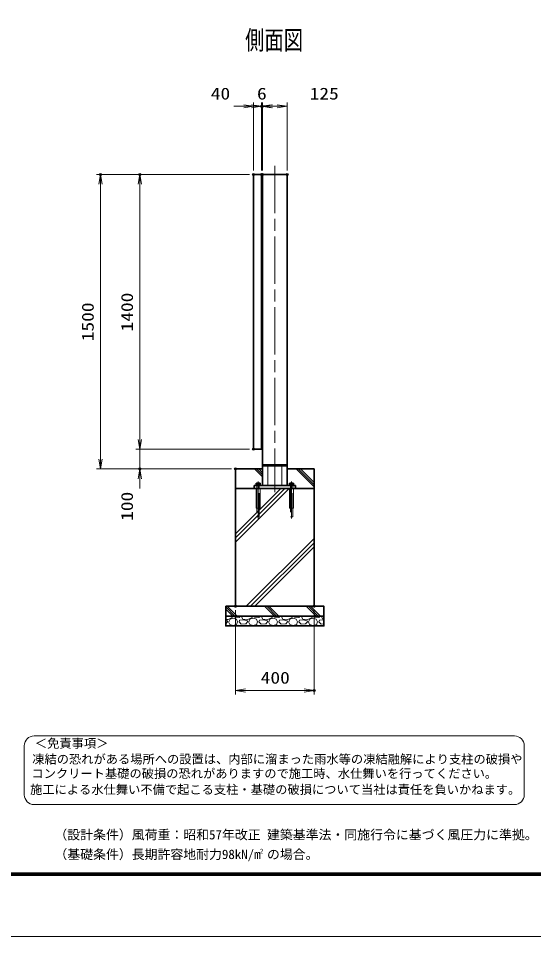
# Model space of a CAD drawing. Units: millimetres at full size. Extents: x -5940 to 5940, y -4200 to 4200.
# Drawn here: x 353 to 2976, y -4200 to 478 of the extents above; entities that cross this region are included whole.
import ezdxf
from ezdxf.enums import TextEntityAlignment as Align

# ---------------------------------------------------------------- set-up
doc = ezdxf.new("R2010")
doc.units = ezdxf.units.MM
doc.header["$LTSCALE"] = 20
doc.header["$PDMODE"] = 32
doc.header["$PDSIZE"] = 10
doc.linetypes.add('DASHED', pattern=[7.5, 6, -1.5])
doc.linetypes.add('USER1', pattern=[18, 12, -1.5, 3, -1.5])
for name, color, linetype, lineweight in [('0-0_D-TTL', 7, 'Continuous', 18), ('0-1_軸線', 200, 'USER1', 15), ('0-2_隠れ線', 140, 'DASHED', 18), ('0-3_外形線', 7, 'Continuous', 35), ('0-4_寸法線', 4, 'Continuous', 18), ('0-5_0', 7, 'Continuous', 18), ('0-8_細線', 2, 'Continuous', 35), ('1-0_ハッチング', 253, 'Continuous', 13), ('1-1_D-TTL-TXT', 7, 'Continuous', 18)]:
    doc.layers.add(name, color=color, linetype=linetype, lineweight=lineweight)
doc.layers.add('0-6_Defpoints', color=7, linetype='Continuous')
doc.layers.add('0-7_文字', color=254, linetype='Continuous')
doc.styles.add('ＭＳ ゴシック', font='')
doc.styles.get('ＭＳ ゴシック').set_extended_font_data('MS Gothic')

# ---------------------------------------------------------------- blocks, each defined once
blk = doc.blocks.new('PROFSP005ACXU6')
at = {"layer": '0-3_外形線'}
for p, q in [((12, 166), (12, 0)), ((199.9, 103.9), (12, 103.9)), ((12, -166), (12, 0)), ((216, 0), (216, 180)), ((199.9, -103.9), (12, -103.9))]:
    blk.add_line(p, q, dxfattribs=at)
for points in [[(108, 207.8), (12, 207.8), (12, 166), (0, 166), (0, 0)], [(108, -207.8), (12, -207.8), (12, -166), (0, -166), (0, 0)], [(216, 180), (199.9, 207.8), (108, 207.8)], [(216, 0), (216, -180), (199.9, -207.8), (108, -207.8)]]:
    blk.add_lwpolyline(points, dxfattribs=at)
for centre, radius, start, end in [((124, 155.9), 92, 325.61587, 34.38413), ((-127.9, 0), 343.9, 342.41211, 17.58789), ((124, -155.9), 92, 325.61587, 34.38413)]:
    blk.add_arc(centre, radius, start, end, dxfattribs=at)
blk = doc.blocks.new('A$C7A822601')
at = {"layer": '0-5_0', "rotation": 90}
blk.add_blockref('PROFSP005ACXU6', (0, 0), dxfattribs=at)
blk = doc.blocks.new('_Open')
at = {"layer": '0-5_0'}
blk.add_line((-20, 3.333), (0, 0), dxfattribs=at)
blk.add_lwpolyline([(-20, -3.333), (0, 0), (-20, 0)], dxfattribs=at)

msp = doc.modelspace()

# ---------------------------------------------------------------- linework, layer by layer
at = {"layer": '0-0_D-TTL'}
for points in [[(-5940, -4200), (5940, -4200), (5940, 4200), (-5940, 4200)], [(-5558.14, 3889.71), (5558.14, 3889.71), (5558.14, -3888.86), (-5558.14, -3888.86)], [(-5554.61, 3886.18), (5554.61, 3886.18), (5554.61, -3885.32), (-5554.61, -3885.32)], [(-5551.07, 3882.64), (5551.07, 3882.64), (5551.07, -3881.79), (-5551.07, -3881.79)], [(-5547.54, 3879.11), (5547.54, 3879.11), (5547.54, -3878.25), (-5547.54, -3878.25)], [(-5544, 3875.57), (5544, 3875.57), (5544, -3874.71), (-5544, -3874.71)]]:
    msp.add_lwpolyline(points, close=True, dxfattribs=at)
at = {"layer": '0-1_軸線'}
for p, q in [((1658.48, -273.32), (1658.48, -1935.54)), ((1573.48, -1881.69), (1573.48, -2069.57)), ((1743.48, -1881.69), (1743.48, -2069.57))]:
    msp.add_line(p, q, dxfattribs=at)
at = {"layer": '0-2_隠れ線'}
for p, q in [((1623.48, -1901.03), (1623.48, -1801.03)), ((1693.48, -1901.03), (1693.48, -1801.03)), ((1567.48, -1901.03), (1567.48, -1917.03)), ((1567.48, -1917.03), (1567.48, -2061.03)), ((1579.48, -1901.03), (1579.48, -1917.03)), ((1579.48, -2061.03), (1579.48, -1917.03)), ((1733.48, -1917.03), (1733.48, -2017.03)), ((1737.48, -1901.03), (1737.48, -1917.03)), ((1749.48, -1901.03), (1749.48, -1917.03)), ((1749.48, -2061.03), (1749.48, -1917.03)), ((1753.48, -2017.03), (1753.48, -1917.03)), ((1733.48, -2017.03), (1753.48, -2017.03)), ((1567.48, -2061.03), (1579.48, -2061.03))]:
    msp.add_line(p, q, dxfattribs=at)
for points in [[(1563.48, -1917.03), (1563.48, -2017.03), (1583.48, -2017.03), (1583.48, -1917.03)], [(1737.48, -1917.03), (1737.48, -2061.03), (1749.48, -2061.03)]]:
    msp.add_lwpolyline(points, dxfattribs=at)
at = {"layer": '0-3_外形線'}
for p, q in [((1595.98, -317.03), (1595.98, -1901.03)), ((1595.98, -317.03), (1720.98, -317.03)), ((1720.98, -317.03), (1720.98, -1901.03)), ((1720.98, -1796.03), (1595.98, -1796.03)), ((1595.98, -1801.03), (1720.98, -1801.03)), ((1623.48, -1796.03), (1623.48, -1801.03)), ((1693.48, -1796.03), (1693.48, -1801.03)), ((1763.48, -1901.03), (1553.48, -1901.03)), ((1553.48, -1901.03), (1553.48, -1917.03)), ((1553.48, -1917.03), (1763.48, -1917.03)), ((1763.48, -1901.03), (1763.48, -1917.03))]:
    msp.add_line(p, q, dxfattribs=at)
for points in [[(1589.98, -317.03), (1549.98, -317.03), (1549.98, -1717.03), (1589.98, -1717.03)], [(1589.98, -382.03), (1595.98, -382.03), (1595.98, -332.03), (1589.98, -332.03)], [(1589.98, -1702.03), (1595.98, -1702.03), (1595.98, -1652.03), (1589.98, -1652.03)], [(1458.48, -1917.03), (1858.48, -1917.03), (1858.48, -2517.03), (1458.48, -2517.03)], [(1408.48, -2517.03), (1908.48, -2517.03), (1908.48, -2567.03), (1408.48, -2567.03)], [(1908.48, -2567.03), (1408.48, -2567.03), (1408.48, -2617.03), (1908.48, -2617.03)]]:
    msp.add_lwpolyline(points, close=True, dxfattribs=at)
msp.add_lwpolyline([(1595.98, -1817.03), (1458.48, -1817.03), (1458.48, -1917.03), (1858.48, -1917.03), (1858.48, -1817.03), (1720.98, -1817.03)], dxfattribs=at)
at = {"layer": '0-4_寸法線'}
for p, q in [((1549.98, -297.03), (1549.98, 50.3)), ((1589.98, -297.03), (1589.98, 50.3)), ((1589.98, -297.03), (1589.98, 50.3)), ((1595.98, -297.03), (1595.98, 50.3)), ((1595.98, -297.03), (1595.98, 50.3)), ((1720.98, -297.03), (1720.98, 50.3)), ((1499.98, 30.3), (1449.98, 30.3)), ((1539.98, 30.3), (1489.98, 30.3)), ((1545.98, 30.3), (1495.98, 30.3)), ((1549.98, 30.3), (1589.98, 30.3)), ((1595.98, 30.3), (1589.98, 30.3)), ((1720.98, 30.3), (1595.98, 30.3)), ((1639.98, 30.3), (1689.98, 30.3)), ((1645.98, 30.3), (1695.98, 30.3)), ((1529.98, -317.03), (750.76, -317.03)), ((770.76, -1817.03), (770.76, -317.03)), ((1529.98, -317.03), (950.76, -317.03)), ((970.76, -1717.03), (970.76, -317.03)), ((970.76, -1667.03), (970.76, -1617.03)), ((1529.98, -1717.03), (950.76, -1717.03)), ((1529.98, -1717.03), (950.76, -1717.03)), ((970.76, -1717.03), (970.76, -1817.03)), ((1438.48, -1817.03), (750.76, -1817.03)), ((1438.48, -1817.03), (950.76, -1817.03)), ((970.76, -1867.03), (970.76, -1917.03)), ((1458.48, -2537.03), (1458.48, -2965.63)), ((1858.48, -2537.03), (1858.48, -2965.63)), ((1458.48, -2945.63), (1858.48, -2945.63))]:
    msp.add_line(p, q, dxfattribs=at)
at = {"layer": '0-6_Defpoints'}
for p in [(1589.98, 30.3), (1595.98, 30.3), (770.76, -317.03), (970.76, -317.03), (1549.98, -317.03), (1549.98, -317.03), (1589.98, -317.03), (1595.98, -317.03), (1720.98, -317.03), (1549.98, -1717.03), (970.76, -1817.03), (1458.48, -1817.03), (1458.48, -2517.03), (1858.48, -2517.03), (1858.48, -2945.63)]:
    msp.add_point(p, dxfattribs=at)
at = {"layer": '1-0_ハッチング'}
for p, q in [((1595.98, -1858.1), (1554.91, -1817.03)), ((1595.98, -1847.22), (1565.79, -1817.03)), ((1595.98, -1836.35), (1576.66, -1817.03)), ((1858.48, -1908.46), (1767.04, -1817.03)), ((1858.48, -1897.59), (1777.92, -1817.03)), ((1858.48, -1886.71), (1788.79, -1817.03)), ((1464.53, -1917.03), (1458.48, -1910.98)), ((1458.48, -2147.01), (1688.46, -1917.03)), ((1458.48, -2168.76), (1710.21, -1917.03)), ((1458.48, -2190.51), (1731.96, -1917.03)), ((1512.72, -2517.03), (1858.48, -2171.27)), ((1534.47, -2517.03), (1858.48, -2193.02)), ((1556.22, -2517.03), (1858.48, -2214.77)), ((1455.43, -2567.03), (1408.48, -2520.08)), ((1466.3, -2567.03), (1416.3, -2517.03)), ((1656.68, -2567.03), (1606.68, -2517.03)), ((1667.56, -2567.03), (1617.56, -2517.03)), ((1678.43, -2567.03), (1628.43, -2517.03)), ((1868.82, -2567.03), (1818.82, -2517.03)), ((1879.69, -2567.03), (1829.69, -2517.03)), ((1890.57, -2567.03), (1840.57, -2517.03)), ((1444.55, -2567.03), (1408.48, -2530.96)), ((1443.48, -2567.03), (1441.55, -2573.79)), ((1452.34, -2567.03), (1454.76, -2572.78)), ((1454.76, -2572.78), (1476.09, -2573.79)), ((1476.09, -2573.79), (1484.85, -2567.03)), ((1489.3, -2570.74), (1492.65, -2567.03)), ((1496.41, -2582.94), (1489.3, -2570.74)), ((1545.08, -2567.03), (1543.15, -2573.79)), ((1553.94, -2567.03), (1556.36, -2572.78)), ((1556.36, -2572.78), (1577.69, -2573.79)), ((1577.69, -2573.79), (1586.45, -2567.03)), ((1590.9, -2570.74), (1594.25, -2567.03)), ((1598.01, -2582.94), (1590.9, -2570.74)), ((1646.68, -2567.03), (1644.75, -2573.79)), ((1655.54, -2567.03), (1657.96, -2572.78)), ((1657.96, -2572.78), (1679.29, -2573.79)), ((1679.29, -2573.79), (1688.05, -2567.03)), ((1692.5, -2570.74), (1695.85, -2567.03)), ((1699.61, -2582.94), (1692.5, -2570.74)), ((1748.28, -2567.03), (1746.35, -2573.79)), ((1757.14, -2567.03), (1759.56, -2572.78)), ((1759.56, -2572.78), (1780.89, -2573.79)), ((1780.89, -2573.79), (1789.65, -2567.03)), ((1794.1, -2570.74), (1797.45, -2567.03)), ((1801.21, -2582.94), (1794.1, -2570.74)), ((1849.88, -2567.03), (1847.95, -2573.79)), ((1858.74, -2567.03), (1861.16, -2572.78)), ((1861.16, -2572.78), (1882.49, -2573.79)), ((1882.49, -2573.79), (1891.25, -2567.03)), ((1895.7, -2570.74), (1899.05, -2567.03)), ((1902.81, -2582.94), (1895.7, -2570.74)), ((1420.21, -2584.97), (1408.48, -2584.03)), ((1417.17, -2591.06), (1408.48, -2588.89)), ((1409.04, -2606.3), (1408.48, -2606.35)), ((1411.07, -2612.4), (1408.48, -2613.51)), ((1418.18, -2596.14), (1409.04, -2606.3)), ((1423.26, -2616.46), (1411.07, -2612.4)), ((1418.18, -2596.14), (1417.17, -2591.06)), ((1441.55, -2573.79), (1420.21, -2584.97)), ((1422.32, -2617.03), (1423.26, -2616.46)), ((1423.26, -2596.14), (1429.36, -2610.37)), ((1424.28, -2596.14), (1430.37, -2581.92)), ((1429.36, -2610.37), (1446.63, -2615.45)), ((1430.37, -2581.92), (1446.63, -2576.84)), ((1446.63, -2576.84), (1462.89, -2582.94)), ((1446.63, -2615.45), (1463.9, -2610.37)), ((1462.89, -2582.94), (1468.98, -2596.14)), ((1463.9, -2610.37), (1468.98, -2596.14)), ((1471.01, -2612.4), (1465.94, -2617.03)), ((1495.4, -2614.43), (1471.01, -2612.4)), ((1476.09, -2596.14), (1479.14, -2588.02)), ((1487.27, -2608.34), (1476.09, -2596.14)), ((1498.45, -2585.98), (1479.14, -2588.02)), ((1510.64, -2606.3), (1487.27, -2608.34)), ((1496.99, -2617.03), (1495.4, -2614.43)), ((1521.81, -2584.97), (1496.41, -2582.94)), ((1518.77, -2591.06), (1498.45, -2585.98)), ((1512.67, -2612.4), (1505.56, -2615.45)), ((1505.56, -2615.45), (1506.19, -2617.03)), ((1519.78, -2596.14), (1510.64, -2606.3)), ((1524.86, -2616.46), (1512.67, -2612.4)), ((1519.78, -2596.14), (1518.77, -2591.06)), ((1543.15, -2573.79), (1521.81, -2584.97)), ((1523.92, -2617.03), (1524.86, -2616.46)), ((1524.86, -2596.14), (1530.96, -2610.37)), ((1525.88, -2596.14), (1531.97, -2581.92)), ((1530.96, -2610.37), (1548.23, -2615.45)), ((1531.97, -2581.92), (1548.23, -2576.84)), ((1548.23, -2576.84), (1564.49, -2582.94)), ((1548.23, -2615.45), (1565.5, -2610.37)), ((1564.49, -2582.94), (1570.58, -2596.14)), ((1565.5, -2610.37), (1570.58, -2596.14)), ((1572.61, -2612.4), (1567.54, -2617.03)), ((1597, -2614.43), (1572.61, -2612.4)), ((1577.69, -2596.14), (1580.74, -2588.02)), ((1588.87, -2608.34), (1577.69, -2596.14)), ((1600.05, -2585.98), (1580.74, -2588.02)), ((1612.24, -2606.3), (1588.87, -2608.34)), ((1598.59, -2617.03), (1597, -2614.43)), ((1623.41, -2584.97), (1598.01, -2582.94)), ((1620.37, -2591.06), (1600.05, -2585.98)), ((1614.27, -2612.4), (1607.16, -2615.45)), ((1607.16, -2615.45), (1607.79, -2617.03)), ((1621.38, -2596.14), (1612.24, -2606.3)), ((1626.46, -2616.46), (1614.27, -2612.4)), ((1621.38, -2596.14), (1620.37, -2591.06)), ((1644.75, -2573.79), (1623.41, -2584.97)), ((1625.52, -2617.03), (1626.46, -2616.46)), ((1626.46, -2596.14), (1632.56, -2610.37)), ((1627.48, -2596.14), (1633.57, -2581.92)), ((1632.56, -2610.37), (1649.83, -2615.45)), ((1633.57, -2581.92), (1649.83, -2576.84)), ((1649.83, -2576.84), (1666.09, -2582.94)), ((1649.83, -2615.45), (1667.1, -2610.37)), ((1666.09, -2582.94), (1672.18, -2596.14)), ((1667.1, -2610.37), (1672.18, -2596.14)), ((1674.21, -2612.4), (1669.14, -2617.03)), ((1698.6, -2614.43), (1674.21, -2612.4)), ((1679.29, -2596.14), (1682.34, -2588.02)), ((1690.47, -2608.34), (1679.29, -2596.14)), ((1701.65, -2585.98), (1682.34, -2588.02)), ((1713.84, -2606.3), (1690.47, -2608.34)), ((1700.19, -2617.03), (1698.6, -2614.43)), ((1725.01, -2584.97), (1699.61, -2582.94)), ((1721.97, -2591.06), (1701.65, -2585.98)), ((1715.87, -2612.4), (1708.76, -2615.45)), ((1708.76, -2615.45), (1709.39, -2617.03)), ((1722.98, -2596.14), (1713.84, -2606.3)), ((1728.06, -2616.46), (1715.87, -2612.4)), ((1722.98, -2596.14), (1721.97, -2591.06)), ((1746.35, -2573.79), (1725.01, -2584.97)), ((1727.12, -2617.03), (1728.06, -2616.46)), ((1728.06, -2596.14), (1734.16, -2610.37)), ((1729.08, -2596.14), (1735.17, -2581.92)), ((1734.16, -2610.37), (1751.43, -2615.45)), ((1735.17, -2581.92), (1751.43, -2576.84)), ((1751.43, -2576.84), (1767.69, -2582.94)), ((1751.43, -2615.45), (1768.7, -2610.37)), ((1767.69, -2582.94), (1773.78, -2596.14)), ((1768.7, -2610.37), (1773.78, -2596.14)), ((1775.81, -2612.4), (1770.74, -2617.03)), ((1800.2, -2614.43), (1775.81, -2612.4)), ((1780.89, -2596.14), (1783.94, -2588.02)), ((1792.07, -2608.34), (1780.89, -2596.14)), ((1803.25, -2585.98), (1783.94, -2588.02)), ((1815.44, -2606.3), (1792.07, -2608.34)), ((1801.79, -2617.03), (1800.2, -2614.43)), ((1826.61, -2584.97), (1801.21, -2582.94)), ((1823.57, -2591.06), (1803.25, -2585.98)), ((1817.47, -2612.4), (1810.36, -2615.45)), ((1810.36, -2615.45), (1810.99, -2617.03)), ((1824.58, -2596.14), (1815.44, -2606.3)), ((1829.66, -2616.46), (1817.47, -2612.4)), ((1824.58, -2596.14), (1823.57, -2591.06)), ((1847.95, -2573.79), (1826.61, -2584.97)), ((1828.72, -2617.03), (1829.66, -2616.46)), ((1829.66, -2596.14), (1835.76, -2610.37)), ((1830.68, -2596.14), (1836.77, -2581.92)), ((1835.76, -2610.37), (1853.03, -2615.45)), ((1836.77, -2581.92), (1853.03, -2576.84)), ((1853.03, -2576.84), (1869.29, -2582.94)), ((1853.03, -2615.45), (1870.3, -2610.37)), ((1869.29, -2582.94), (1875.38, -2596.14)), ((1870.3, -2610.37), (1875.38, -2596.14)), ((1877.41, -2612.4), (1872.34, -2617.03)), ((1901.8, -2614.43), (1877.41, -2612.4)), ((1882.49, -2596.14), (1885.54, -2588.02)), ((1893.67, -2608.34), (1882.49, -2596.14)), ((1904.85, -2585.98), (1885.54, -2588.02)), ((1908.48, -2607.05), (1893.67, -2608.34)), ((1903.39, -2617.03), (1901.8, -2614.43)), ((1908.48, -2583.39), (1902.81, -2582.94)), ((1908.48, -2586.89), (1904.85, -2585.98))]:
    msp.add_line(p, q, dxfattribs=at)
at = {"layer": '1-1_D-TTL-TXT', "color": 2}
for p, q in [((2878.63, -3177.42), (433.08, -3177.42)), ((383.08, -3227.42), (383.08, -3477.42)), ((2928.63, -3477.42), (2928.63, -3227.42)), ((433.08, -3527.42), (2878.63, -3527.42))]:
    msp.add_line(p, q, dxfattribs=at)
for centre, start, end in [((433.08, -3227.42), 90, 180), ((2878.63, -3227.42), 0, 90), ((433.08, -3477.42), 180, 270), ((2878.63, -3477.42), 270, 0)]:
    msp.add_arc(centre, 50, start, end, dxfattribs=at)

# ---------------------------------------------------------------- block references
at = {"layer": '0-4_寸法線', "xscale": 2.5, "yscale": 2.5}
for p in [(1549.98, 30.3), (1589.98, 30.3), (1720.98, 30.3), (1858.48, -2945.63)]:
    msp.add_blockref('_Open', p, dxfattribs=at)
for p, rotation in [((1589.98, 30.3), 180), ((1595.98, 30.3), 180), ((1595.98, 30.3), 180), ((770.76, -317.03), 90), ((970.76, -317.03), 90), ((970.76, -1717.03), 270), ((970.76, -1717.03), 270), ((770.76, -1817.03), 270), ((970.76, -1817.03), 90), ((1458.48, -2945.63), 180)]:
    msp.add_blockref('_Open', p, dxfattribs=dict(at, rotation=rotation))
at = {"layer": '0-8_細線', "xscale": 0.05, "yscale": 0.05}
for p in [(1573.48, -1901.03), (1743.48, -1901.03)]:
    msp.add_blockref('A$C7A822601', p, dxfattribs=at)

# ---------------------------------------------------------------- texts
at = {"layer": '0-4_寸法線', "color": 254, "style": 'ＭＳ ゴシック', "width": 1.2}
for s, p in [('40', (1332.42, 46.64)), ('6', (1567.78, 46.64)), ('125', (1835.85, 46.64)), ('400', (1586.48, -2929.29))]:
    msp.add_text(s, height=60.56, dxfattribs=at).set_placement(p, align=Align.BOTTOM_LEFT)
for s, p in [('1400', (954.42, -1116.63)), ('1500', (754.42, -1166.63)), ('100', (954.42, -2081.71))]:
    msp.add_text(s, height=60.56, rotation=90, dxfattribs=at).set_placement(p, align=Align.BOTTOM_LEFT)
at = {"layer": '0-7_文字', "style": 'ＭＳ ゴシック', "width": 0.75}
msp.add_text('側面図', height=96.19, dxfattribs=at).set_placement((1507.22, 290.71), align=Align.BOTTOM_LEFT)
at = {"layer": '1-1_D-TTL-TXT', "style": 'ＭＳ ゴシック'}
for s, height, p in [('＜免責事項＞ \u3000\u3000', 45.75, (436.78, -3251.6)), ('凍結の恐れがある場所への設置は、内部に溜まった雨水等の凍結融解により支柱の破損や', 45.75, (423.26, -3332.09)), ('コンクリート基礎の破損の恐れがありますので施工時、水仕舞いを行ってください。', 45.75, (419.15, -3405.52)), ('施工による水仕舞い不備で起こる支柱・基礎の破損について当社は責任を負いかねます。 ', 45.75, (412.16, -3487.01)), ('（設計条件）風荷重：昭和57年改正 建築基準法・同施行令に基づく風圧力に準拠。', 48.11, (536.29, -3719.1)), ('（基礎条件）長期許容地耐力98kN/m の場合。', 48.11, (536.29, -3819.1)), ('2', 24.05, (1581.7, -3783.3))]:
    msp.add_text(s, height=height, dxfattribs=at).set_placement(p, align=Align.BOTTOM_LEFT)

doc.saveas('drawing.dxf')
